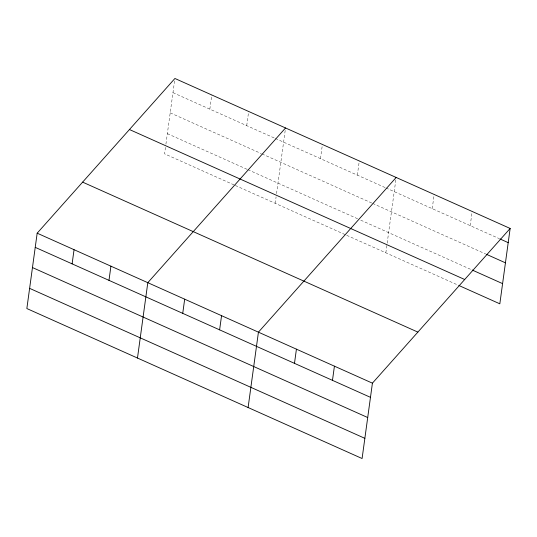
<?xml version="1.0" encoding="UTF-8"?>
<svg xmlns="http://www.w3.org/2000/svg" width="537" height="537" viewBox="0 0 537 537"><rect width="100%" height="100%" fill="white"/><g stroke="black" fill="none" stroke-linecap="round" stroke-linejoin="round"><path stroke-width="0.4" stroke-dasharray="2.69 2.01" d="M165.47 147.373L164.584 153.837L234.575 185.151M165.913 144.144L174.8 79.261M209.839 109.152L211.786 94.975M246.718 125.651L248.658 111.474M275.212 203.328L276.099 196.871M276.542 193.635L285.429 128.759M320.475 158.65L322.415 144.466M357.347 175.143L359.293 160.966M385.841 252.82L387.063 243.939M387.17 243.133L396.058 178.25M432.218 208.638L434.164 194.461M470.211 225.641L472.157 211.457M172.968 92.653L274.561 138.11M275.32 138.445L385.197 187.601M385.949 187.937L499.088 238.556M170.202 112.844L261.264 153.582M262.016 153.924L371.893 203.08M372.644 203.416L485.683 253.988M167.349 133.646L247.121 169.336M247.879 169.672L357.756 218.828M360.763 220.177L471.439 269.688M235.327 185.487L345.956 234.978M346.707 235.313L458.034 285.12"/><path stroke-width="0.81" d="M37.174 233.186L26.85 308.547L362.092 458.524L372.416 383.163L510.15 228.453L174.908 78.476L37.174 233.186L372.416 383.163M72.106 263.862L74.052 249.685M108.984 280.361L110.924 266.177M137.479 358.038L147.803 282.677L285.536 127.967M182.734 313.353L184.681 299.176M219.613 329.852L221.559 315.675M248.107 407.529L258.431 332.168L396.165 177.465M294.484 363.348L296.424 349.171M332.477 380.344L334.423 366.167M510.15 228.453L499.826 303.814L458.793 285.456M499.846 238.898L508.21 242.637M486.448 254.33L505.445 262.828M472.198 270.03L502.592 283.63M129.457 129.531L464.7 279.508M82.624 182.13L417.867 332.108M35.234 247.362L370.476 397.346M32.462 267.554L367.711 417.531M29.616 288.356L364.858 438.333"/></g></svg>
